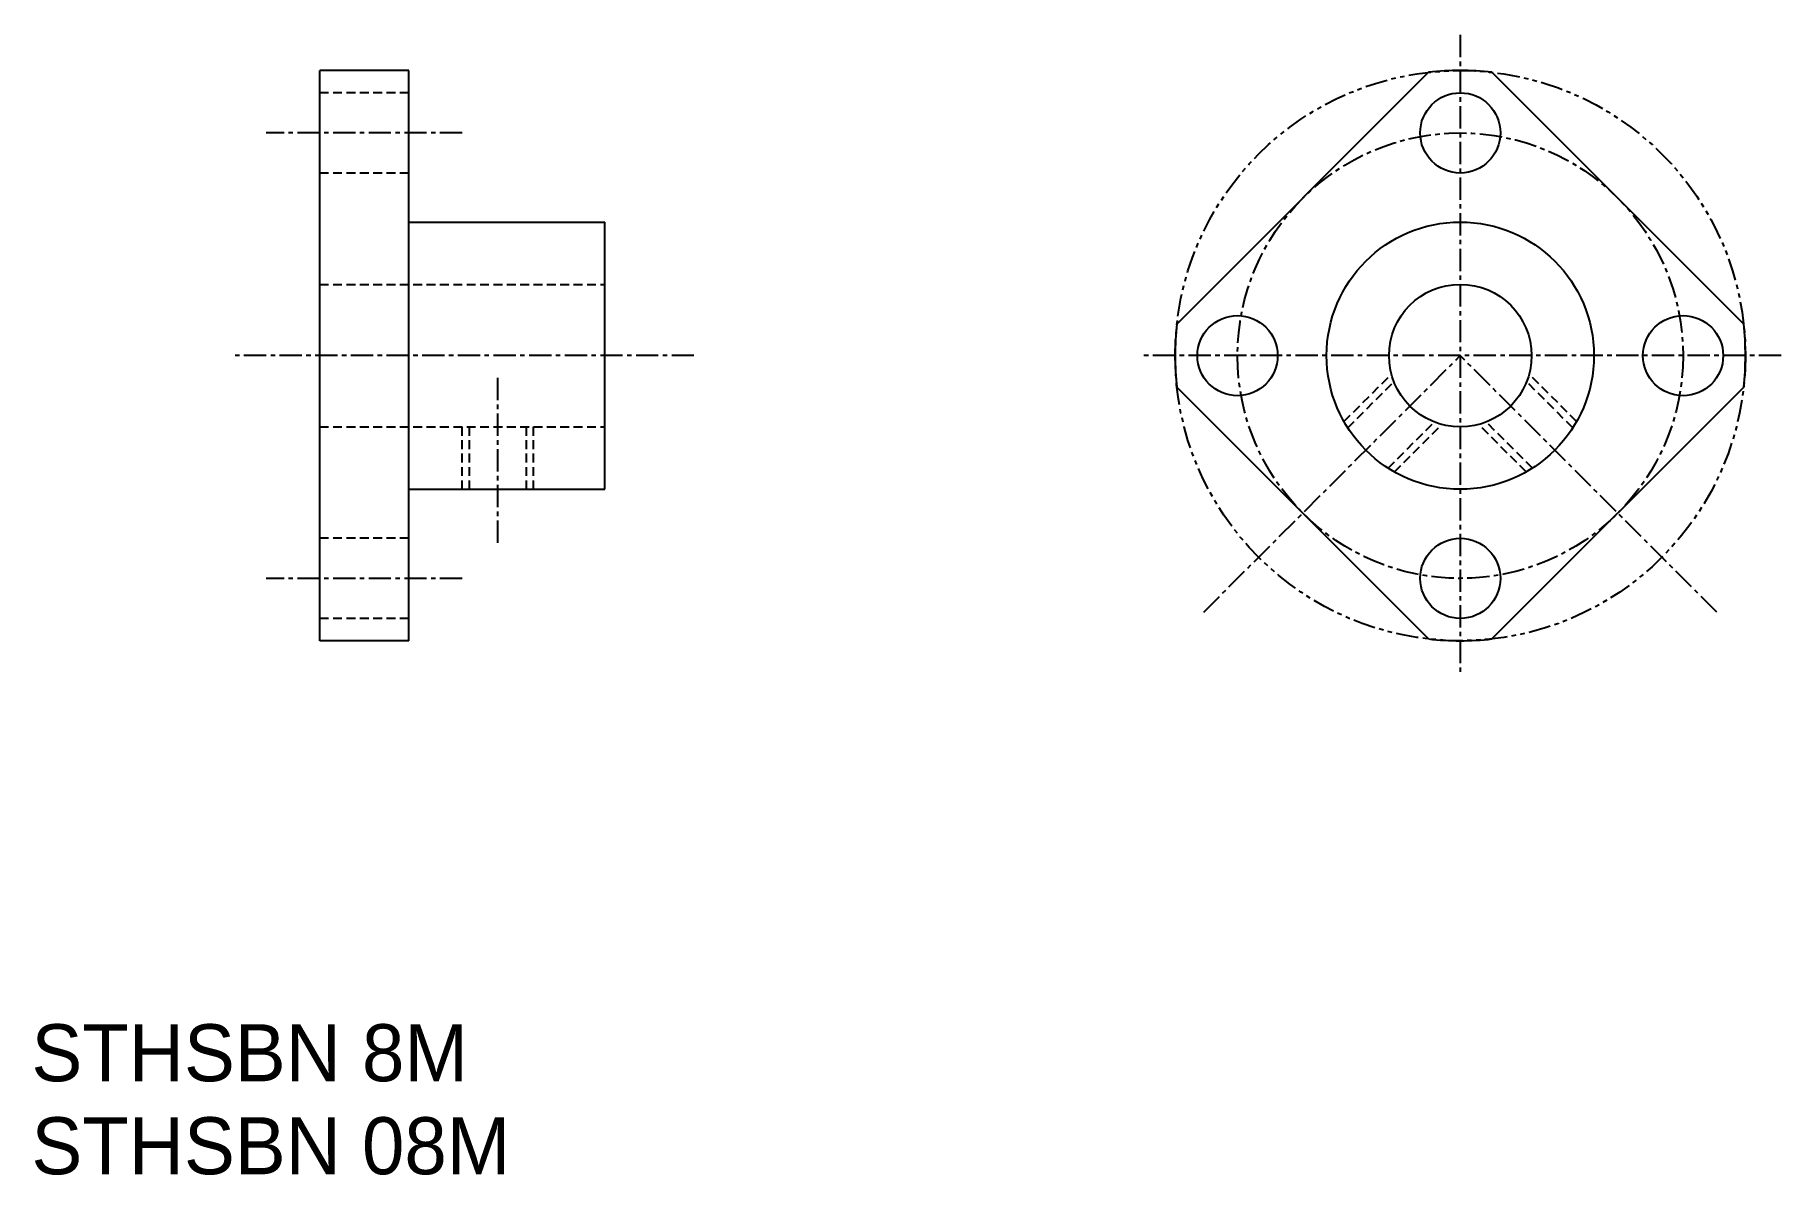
# Model space of a CAD drawing. Extents: x 617.1 to 715.1, y -334.5 to -270.5.
import ezdxf

# ---------------------------------------------------------------- set-up
doc = ezdxf.new("R2010")
doc.units = 0
for name, pattern in [('CENTER', [2, 1.25, -0.25, 0.25, -0.25]), ('DASHED', [0.75, 0.5, -0.25]), ('PHANTOM', [2.5, 1.25, -0.25, 0.25, -0.25, 0.25, -0.25])]:
    doc.linetypes.add(name, pattern=pattern)
doc.layers.get('0').update_dxf_attribs({"linetype": 'CONTINUOUS'})
doc.layers.add('CENTER', color=1, linetype='CENTER')

msp = doc.modelspace()

# ---------------------------------------------------------------- linework, layer by layer
at = {"color": 7, "linetype": 'CONTINUOUS'}
for p, q in [((633.063, -304.483), (633.063, -272.483)), ((638.063, -272.483), (633.063, -272.483)), ((638.063, -304.483), (638.063, -272.483)), ((681.161, -286.707), (695.286, -272.582)), ((698.839, -272.582), (712.964, -286.707)), ((638.063, -280.983), (649.063, -280.983)), ((649.063, -295.983), (649.063, -280.983)), ((695.286, -304.384), (681.161, -290.26)), ((712.964, -290.26), (698.839, -304.384)), ((638.063, -295.983), (649.063, -295.983)), ((638.063, -304.483), (633.063, -304.483))]:
    msp.add_line(p, q, dxfattribs=at)
at = {"color": 3, "linetype": 'DASHED'}
for p, q in [((638.063, -273.733), (633.063, -273.733)), ((638.063, -278.233), (633.063, -278.233)), ((633.063, -284.483), (649.063, -284.483)), ((690.537, -292.18), (693.199, -289.519)), ((690.75, -292.533), (693.339, -289.944)), ((703.375, -292.533), (700.786, -289.944)), ((703.588, -292.18), (700.926, -289.519)), ((633.063, -292.483), (649.063, -292.483)), ((641.063, -295.983), (641.063, -292.483)), ((641.463, -295.983), (641.463, -292.483)), ((644.663, -295.983), (644.663, -292.483)), ((645.063, -295.983), (645.063, -292.483)), ((693.013, -294.796), (695.602, -292.207)), ((693.365, -295.009), (696.027, -292.347)), ((700.76, -295.009), (698.098, -292.347)), ((701.112, -294.796), (698.523, -292.207)), ((638.063, -298.733), (633.063, -298.733)), ((638.063, -303.233), (633.063, -303.233))]:
    msp.add_line(p, q, dxfattribs=at)
at = {"color": 3, "linetype": 'PHANTOM'}
msp.add_circle((697.063, -288.483), 16, dxfattribs=at)
at = {"color": 7, "linetype": 'CONTINUOUS'}
for centre, radius in [((697.063, -275.983), 2.25), ((697.063, -288.483), 7.5), ((697.063, -288.483), 4), ((684.563, -288.483), 2.25), ((709.563, -288.483), 2.25), ((697.063, -300.983), 2.25)]:
    msp.add_circle(centre, radius, dxfattribs=at)
for start, end in [(83.62483, 96.37517), (173.62483, 186.37517), (353.62483, 6.37517), (263.62483, 276.37517)]:
    msp.add_arc((697.063, -288.483), 16, start, end, dxfattribs=at)
at = {"layer": 'CENTER', "color": 1, "linetype": 'CENTER'}
for p, q in [((697.063, -270.483), (697.063, -306.483)), ((641.063, -275.983), (630.063, -275.983)), ((654.063, -288.483), (628.063, -288.483)), ((715.063, -288.483), (679.063, -288.483)), ((682.666, -302.88), (697.063, -288.483)), ((711.459, -302.88), (697.063, -288.483)), ((643.063, -298.983), (643.063, -289.483)), ((641.063, -300.983), (630.063, -300.983))]:
    msp.add_line(p, q, dxfattribs=at)
msp.add_circle((697.063, -288.483), 12.5, dxfattribs=at)

# ---------------------------------------------------------------- texts
at = {"color": 7, "linetype": 'CONTINUOUS'}
for s, p in [('STHSBN 8M', (616.89, -329.204)), ('STHSBN 08M', (616.89, -334.424))]:
    msp.add_text(s, height=3.2, dxfattribs=at).set_placement(p)

doc.saveas('drawing.dxf')
